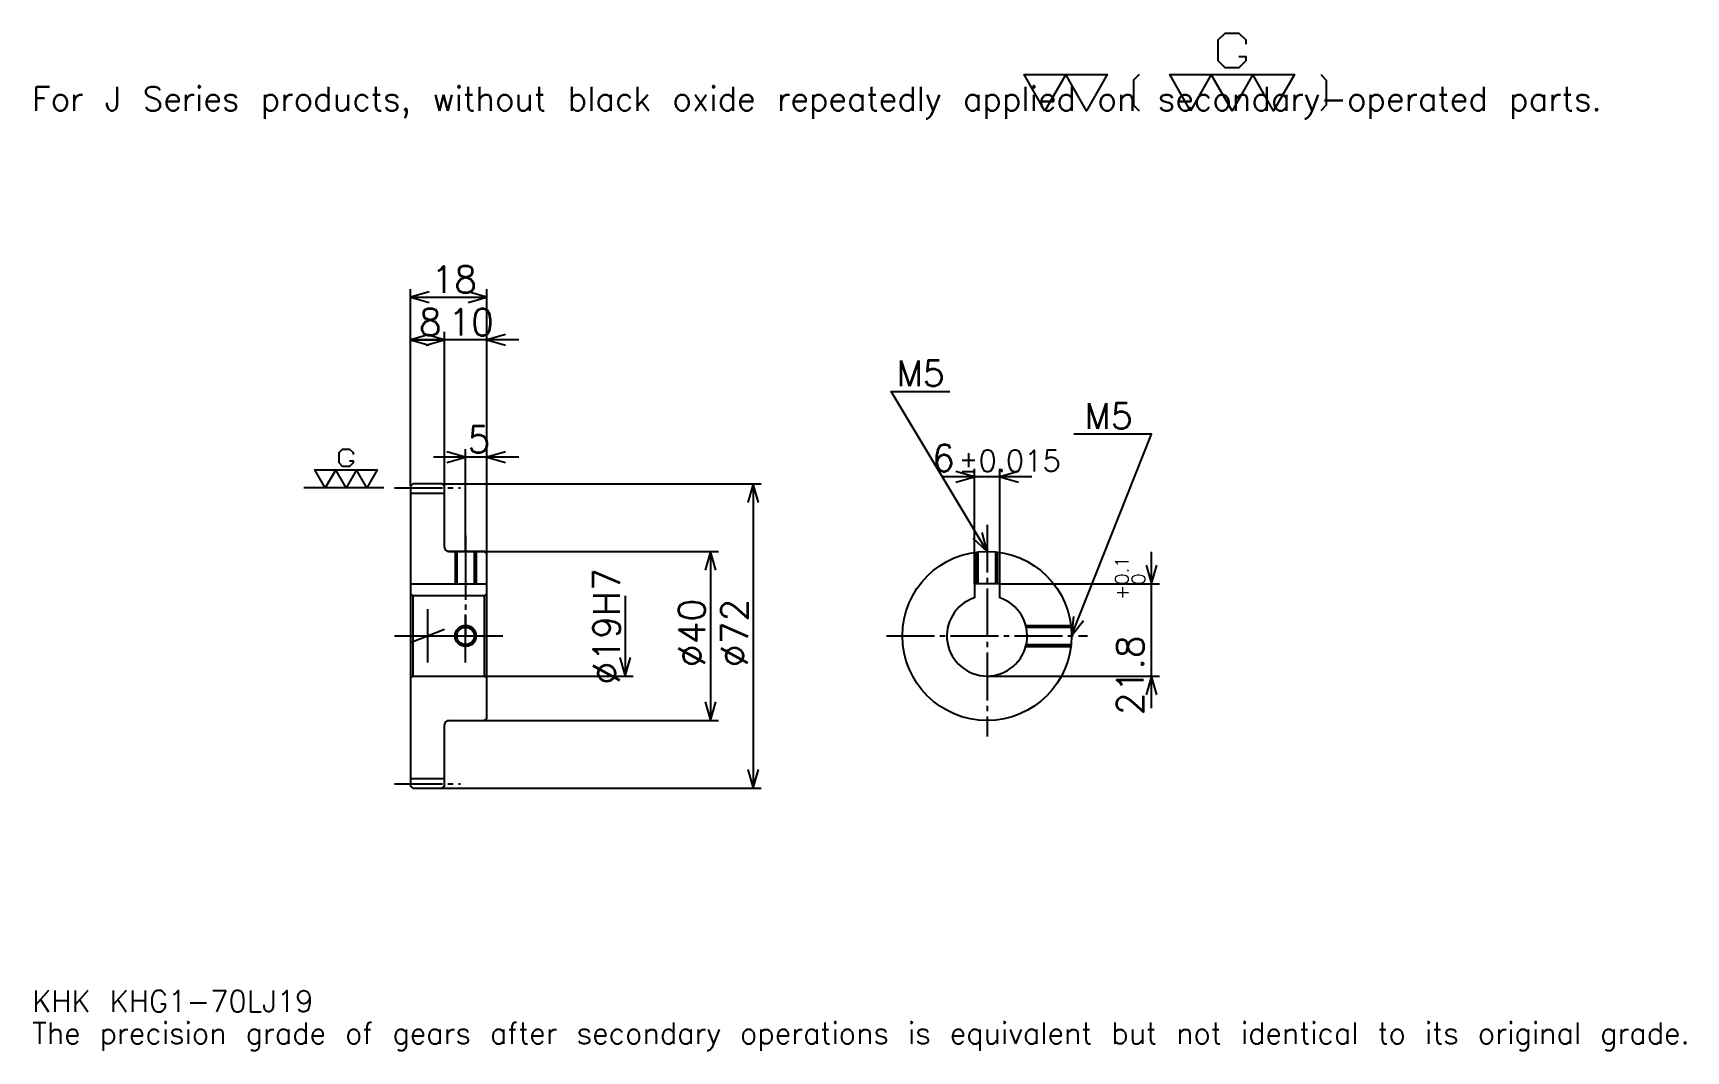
# Model space of a CAD drawing. Extents: x 13 to 404, y 5 to 245.
import ezdxf

# ---------------------------------------------------------------- set-up
doc = ezdxf.new("R2010")
doc.units = 0
doc.linetypes.add('DASHDOT', pattern=[15.130436, 11.347826, -1.26087, 1.26087, -1.26087])
doc.layers.get('0').update_dxf_attribs({"linetype": 'CONTINUOUS'})
doc.layers.add('DASHDOT', color=6, linetype='DASHDOT')
doc.styles.add('KANJI', font='TXT', dxfattribs={"bigfont": 'BIGFONT'})

msp = doc.modelspace()

# ---------------------------------------------------------------- linework, layer by layer
at = {"color": 5}
for p, q in [((102.130432, 138.760864), (102.130432, 184.782608)), ((120.130432, 138.760864), (120.130432, 184.782608)), ((102.130432, 182.891296), (120.130432, 182.891296)), ((102.130432, 172.804352), (110.130432, 172.804352)), ((127.695648, 172.804352), (102.565216, 172.804352)), ((110.130432, 138.760864), (110.130432, 174.695648)), ((127.695648, 145.065216), (107.565216, 145.065216)), ((115.130432, 138.760864), (115.130432, 146.956528)), ((235.478256, 115.060875), (235.478256, 142.304352)), ((241.478256, 115.060875), (241.478256, 142.304352)), ((102.130432, 138.260864), (102.130432, 138.760864)), ((109.630432, 138.760864), (120.130432, 138.760864)), ((110.130432, 138.260864), (110.130432, 138.760864)), ((115.130432, 122.760872), (115.130432, 138.760864)), ((115.130432, 122.760872), (115.130432, 138.760864)), ((120.130432, 138.760864), (185.065216, 138.760864)), ((120.130432, 122.260872), (120.130432, 138.760864)), ((183.17392, 138.760864), (183.17392, 66.760872)), ((249.043472, 140.413055), (227.91304, 140.413055)), ((111.130432, 122.760872), (120.130432, 122.760872)), ((120.130432, 122.760872), (174.978256, 122.760872)), ((173.086945, 122.760872), (173.086945, 82.760872)), ((277.391296, 85.695656), (277.391296, 122.626091)), ((241.478256, 115.060875), (279.282593, 115.060875)), ((152.91304, 112.260872), (152.91304, 93.260872)), ((120.130432, 93.260872), (154.804352, 93.260872)), ((238.478256, 93.260872), (279.282593, 93.260872)), ((111.130432, 82.760872), (120.130432, 82.760872)), ((120.130432, 82.760872), (174.978256, 82.760872)), ((109.630432, 66.760872), (120.130432, 66.760872)), ((120.130432, 66.760872), (185.065216, 66.760872))]:
    msp.add_line(p, q, dxfattribs=at)
at = {"color": 7}
for p, q in [((95.82608, 137.760864), (76.91304, 137.760864)), ((106.130432, 109.065216), (106.130432, 96.456528))]:
    msp.add_line(p, q, dxfattribs=at)
at = {"color": 4}
for p, q in [((102.130432, 136.510864), (110.130432, 136.510864)), ((102.130432, 115.060875), (120.130432, 115.060875)), ((102.630432, 112.260872), (102.630432, 93.260872)), ((119.630432, 112.260872), (120.130432, 112.760872)), ((119.630432, 93.260872), (120.130432, 92.760872)), ((102.130432, 69.010872), (110.130432, 69.010872))]:
    msp.add_line(p, q, dxfattribs=at)
at = {"color": 7}
for points in [[(298.06958, 239.741745), (299.70871, 239.741745), (299.70871, 238.75827), (298.06958, 237.119141), (294.791321, 237.119141), (293.152191, 238.75827), (293.152191, 243.675659), (294.791321, 245.314789), (298.06958, 245.314789), (299.70871, 243.675659), (299.70871, 242.692184)], [(252.17392, 226.956528), (247.256531, 235.480011), (266.926086, 235.480011), (262.008698, 226.956528), (257.091309, 235.480011), (252.17392, 226.956528)], [(274.466095, 235.480011), (273.154785, 234.168701), (273.154785, 228.267838), (274.466095, 226.956528)], [(286.595673, 226.956528), (281.678284, 235.480011), (311.182617, 235.480011), (306.265228, 226.956528), (301.347839, 235.480011), (296.43045, 226.956528), (291.513062, 235.480011), (286.595673, 226.956528)], [(317.411316, 235.480011), (318.722626, 234.168701), (318.722626, 228.267838), (317.411316, 226.956528)], [(87.693474, 144.153473), (88.513039, 144.153473), (88.513039, 143.661743), (87.693474, 142.842178), (86.054344, 142.842178), (85.234779, 143.661743), (85.234779, 146.120438), (86.054344, 146.940002), (87.693474, 146.940002), (88.513039, 146.120438), (88.513039, 145.628693)], [(81.95652, 137.760864), (79.497818, 142.022614), (94.25, 142.022614), (91.791298, 137.760864), (89.332603, 142.022614), (86.873909, 137.760864), (84.415215, 142.022614), (81.95652, 137.760864)]]:
    msp.add_lwpolyline(points, dxfattribs=at)
at = {"color": 5}
for points in [[(106.543472, 184.152176), (102.130432, 182.891296), (106.543472, 181.630432)], [(115.717392, 181.630432), (120.130432, 182.891296), (115.717392, 184.152176)], [(106.543472, 174.065216), (102.130432, 172.804352), (106.543472, 171.543488)], [(105.717392, 171.543488), (110.130432, 172.804352), (105.717392, 174.065216)], [(105.717392, 171.543488), (110.130432, 172.804352), (105.717392, 174.065216)], [(124.543472, 174.065216), (120.130432, 172.804352), (124.543472, 171.543488)], [(238.478256, 122.760872), (215.782608, 160.58696), (229.652161, 160.58696)], [(258.478271, 102.760872), (277.391296, 150.5), (258.982605, 150.5)], [(110.717392, 143.804352), (115.130432, 145.065216), (110.717392, 146.32608)], [(124.543472, 146.32608), (120.130432, 145.065216), (124.543472, 143.804352)], [(231.065216, 139.152176), (235.478256, 140.413055), (231.065216, 141.67392)], [(245.891296, 141.67392), (241.478256, 140.413055), (245.891296, 139.152176)], [(184.434784, 134.347824), (183.17392, 138.760864), (181.91304, 134.347824)], [(235.126572, 125.896317), (238.478256, 122.760872), (237.288956, 127.193741)], [(174.347824, 118.347824), (173.086945, 122.760872), (171.82608, 118.347824)], [(276.130432, 119.473915), (277.391296, 115.060875), (278.652161, 119.473915)], [(258.931458, 107.328079), (258.478271, 102.760872), (261.275909, 106.399261)], [(151.652176, 97.673912), (152.91304, 93.260872), (154.173904, 97.673912)], [(278.652161, 88.847832), (277.391296, 93.260872), (276.130432, 88.847832)], [(171.82608, 87.17392), (173.086945, 82.760872), (174.347824, 87.17392)], [(181.91304, 71.17392), (183.17392, 66.760872), (184.434784, 71.17392)]]:
    msp.add_lwpolyline(points, dxfattribs=at)
at = {"color": 4}
for points in [[(110.130432, 123.760872), (110.130432, 138.260864), (109.630432, 138.760864), (102.630432, 138.760864), (102.130432, 138.260864), (102.130432, 92.760872)], [(111.130432, 82.760872), (119.630432, 82.760872), (120.130432, 83.260872), (120.130432, 122.260872), (119.630432, 122.760872), (111.130432, 122.760872)], [(112.630432, 122.760872), (112.630432, 115.060875)], [(113.06543, 122.760872), (113.06543, 115.060875)], [(117.195435, 122.760872), (117.195435, 115.060875)], [(117.630432, 122.760872), (117.630432, 115.060875)], [(235.978256, 115.060875), (235.978256, 122.604004)], [(236.413254, 115.060875), (236.413254, 122.653976)], [(240.543259, 115.060875), (240.543259, 122.653976)], [(240.978256, 115.060875), (240.978256, 122.604004)], [(241.478256, 111.77475), (241.478256, 115.060875), (235.478256, 115.060875), (235.478256, 111.77475)], [(102.130432, 92.760872), (102.630432, 93.260872), (119.630432, 93.260872), (119.630432, 112.260872), (102.630432, 112.260872), (102.130432, 112.760872)], [(247.643402, 105.260872), (258.321411, 105.260872)], [(247.751114, 104.825874), (258.371368, 104.825874)], [(247.643402, 100.260872), (258.321411, 100.260872)], [(247.751114, 100.695869), (258.371368, 100.695869)], [(102.130432, 92.760872), (102.130432, 67.260872), (102.630432, 66.760872), (109.630432, 66.760872), (110.130432, 67.260872), (110.130432, 81.760872)]]:
    msp.add_lwpolyline(points, dxfattribs=at)
for centre, radius in [((238.478256, 102.760872), 20), ((115.130432, 102.760872), 2.065)]:
    msp.add_circle(centre, radius, dxfattribs=at)
at = {"color": 7}
msp.add_circle((115.130432, 102.760872), 2.5, dxfattribs=at)
at = {"color": 4}
for centre, radius, start, end in [((111.130432, 123.760872), 1, 180, 270), ((238.478256, 102.760872), 9.5, 108.40848033, 71.59151967), ((111.130432, 81.760872), 1, 90, 180)]:
    msp.add_arc(centre, radius, start, end, dxfattribs=at)
at = {"layer": 'DASHDOT', "color": 7}
for p, q in [((98.347824, 137.760864), (113.91304, 137.760864)), ((238.478256, 129.065216), (238.478256, 78.978264)), ((115.130432, 122.760872), (115.130432, 102.760872)), ((98.347824, 102.760872), (123.91304, 102.760872)), ((102.130432, 101.185226), (110.130432, 104.336517)), ((214.695648, 102.760872), (262.260864, 102.760872)), ((98.347824, 67.760872), (113.91304, 67.760872))]:
    msp.add_line(p, q, dxfattribs=at)
for points in [[(115.130432, 126.54348), (115.130432, 111.278259)], [(115.130432, 96.478264), (115.130432, 109.04348)], [(108.847824, 102.760872), (121.41304, 102.760872)]]:
    msp.add_lwpolyline(points, dxfattribs=at)

# ---------------------------------------------------------------- texts
at = {"color": 7, "style": 'KANJI'}
for s, height, p in [('For J Series products, without black oxide repeatedly applied on secondary-operated parts.', 5.673913, (12.608696, 226.956528)), ('18', 6.304348, (107.032608, 183.899994)), ('8', 6.304348, (104.08152, 173.813049)), ('10', 6.304348, (111.032608, 173.813049)), ('M5', 6.052174, (217.043472, 161.847824)), ('M5', 6.052174, (261.504333, 151.760864)), ('5', 6.304348, (115.58152, 146.073914)), ('6', 6.304348, (225.464844, 141.67392)), ('%%p0.015', 5.043478, (231.705368, 141.67392)), ('KHK KHG1-70LJ19', 5.043478, (12.608696, 13.869565)), ('The precision grade of gears after secondary operations is equivalent but not identical to its original grade.', 5.043478, (12.608696, 6.304348))]:
    msp.add_text(s, height=height, dxfattribs=at).set_placement(p)
for s, height, p in [('%%c19H7', 6.304348, (151.652176, 91.25544)), ('0.1', 3.152174, (271.969543, 114.823067)), ('+', 3.152174, (271.969543, 111.292633)), ('0', 3.152174, (275.878235, 114.823067)), ('%%c40', 6.304348, (171.82608, 95.353264)), ('%%c72', 6.304348, (181.91304, 95.353264)), ('21.8', 6.304348, (275.5, 84.004913))]:
    msp.add_text(s, height=height, rotation=90, dxfattribs=at).set_placement(p)

doc.saveas('drawing.dxf')
